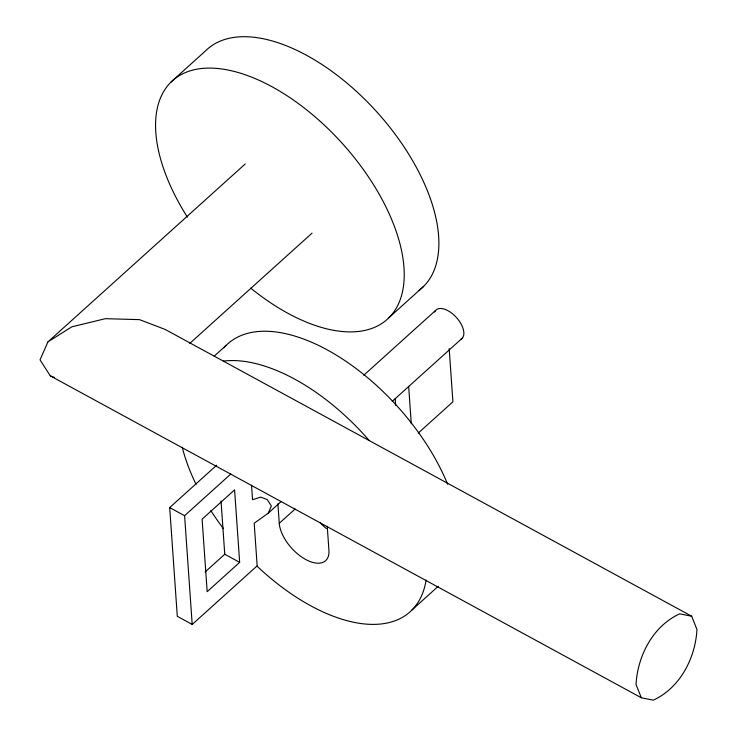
<?xml version="1.0" encoding="UTF-8"?>
<svg xmlns="http://www.w3.org/2000/svg" width="737" height="737" viewBox="0 0 737 737"><rect width="100%" height="100%" fill="white"/><g stroke="black" fill="none" stroke-linecap="round" stroke-linejoin="round"><path stroke-width="1.11" d="M47.933 341.885L40.047 359.84L50.3 375.87L641.31 697.764L653.332 700.15C680.094 687.842 695.406 658.104 696.953 629.527L691.684 616.215L165.199 329.457L139.542 319.646L105.373 318.679L71.839 326.823L47.933 341.885L245.172 164.001M216.715 465.176L169.694 507.581L177.295 616.325L192.2 624.442L257.167 565.841L254.191 523.242L268.213 513.201L271.363 506.015L267.264 499.603L260.76 497.116L252.542 499.704L251.529 485.13M170.818 82.203L205.531 50.89A160.519 84.221 48 0 1 378.468 113.747A160.519 84.221 48 0 1 418.8 290.535M189.805 343.387L312.064 233.122M214.163 356.183L226.13 345.395M388.896 317.702L423.618 286.389M192.2 624.442L184.591 515.697L230.755 474.066M363.746 375.262L435.576 310.48M268.213 513.201L281.046 501.63M392.213 401.37L462.329 338.136M205.098 571.986L224.757 554.252L221.036 501.013M327.246 526.273L328.923 550.355A32.115 16.85 48 0 1 305.68 559.484A32.115 16.85 48 0 1 279.259 523.307L295.141 508.981M239.663 562.368L207.171 591.664L202.104 519.17L234.587 489.875L239.663 562.368L224.757 554.252M418.22 433.116L452.905 401.831L449.183 348.592M411.725 610.19L438.229 586.293M691.684 616.215L679.671 613.829C652.908 626.128 637.588 655.875 636.04 684.452L641.31 697.764M50.3 375.87L54.584 377.501M169.694 507.581L184.591 515.697M408.657 386.345L411.274 423.729M395.179 398.625L395.658 405.414M277.895 503.804L279.259 523.307M434.637 312.018A19.273 10.106 48 0 1 455.816 316.846A19.273 10.106 48 0 1 460.671 339.425M223.956 347.717A160.519 84.221 48 0 1 336.625 355.326A160.519 84.221 48 0 1 447.663 484.32M426.087 580.065A160.519 84.221 48 0 1 257.001 566.108M223.486 528.705A160.519 84.221 48 0 1 210.846 510.603M196.033 484.338A160.519 84.221 48 0 1 182.242 447.248M223.32 361.102A160.519 84.221 48 0 1 369.237 440.569M326.353 528.558A32.115 16.85 48 0 1 319.95 522.413M187.401 217.148A160.519 84.221 48 0 1 230.322 70.512A160.519 84.221 48 0 1 403.765 264.952A160.519 84.221 48 0 1 250.718 288.13"/></g></svg>
